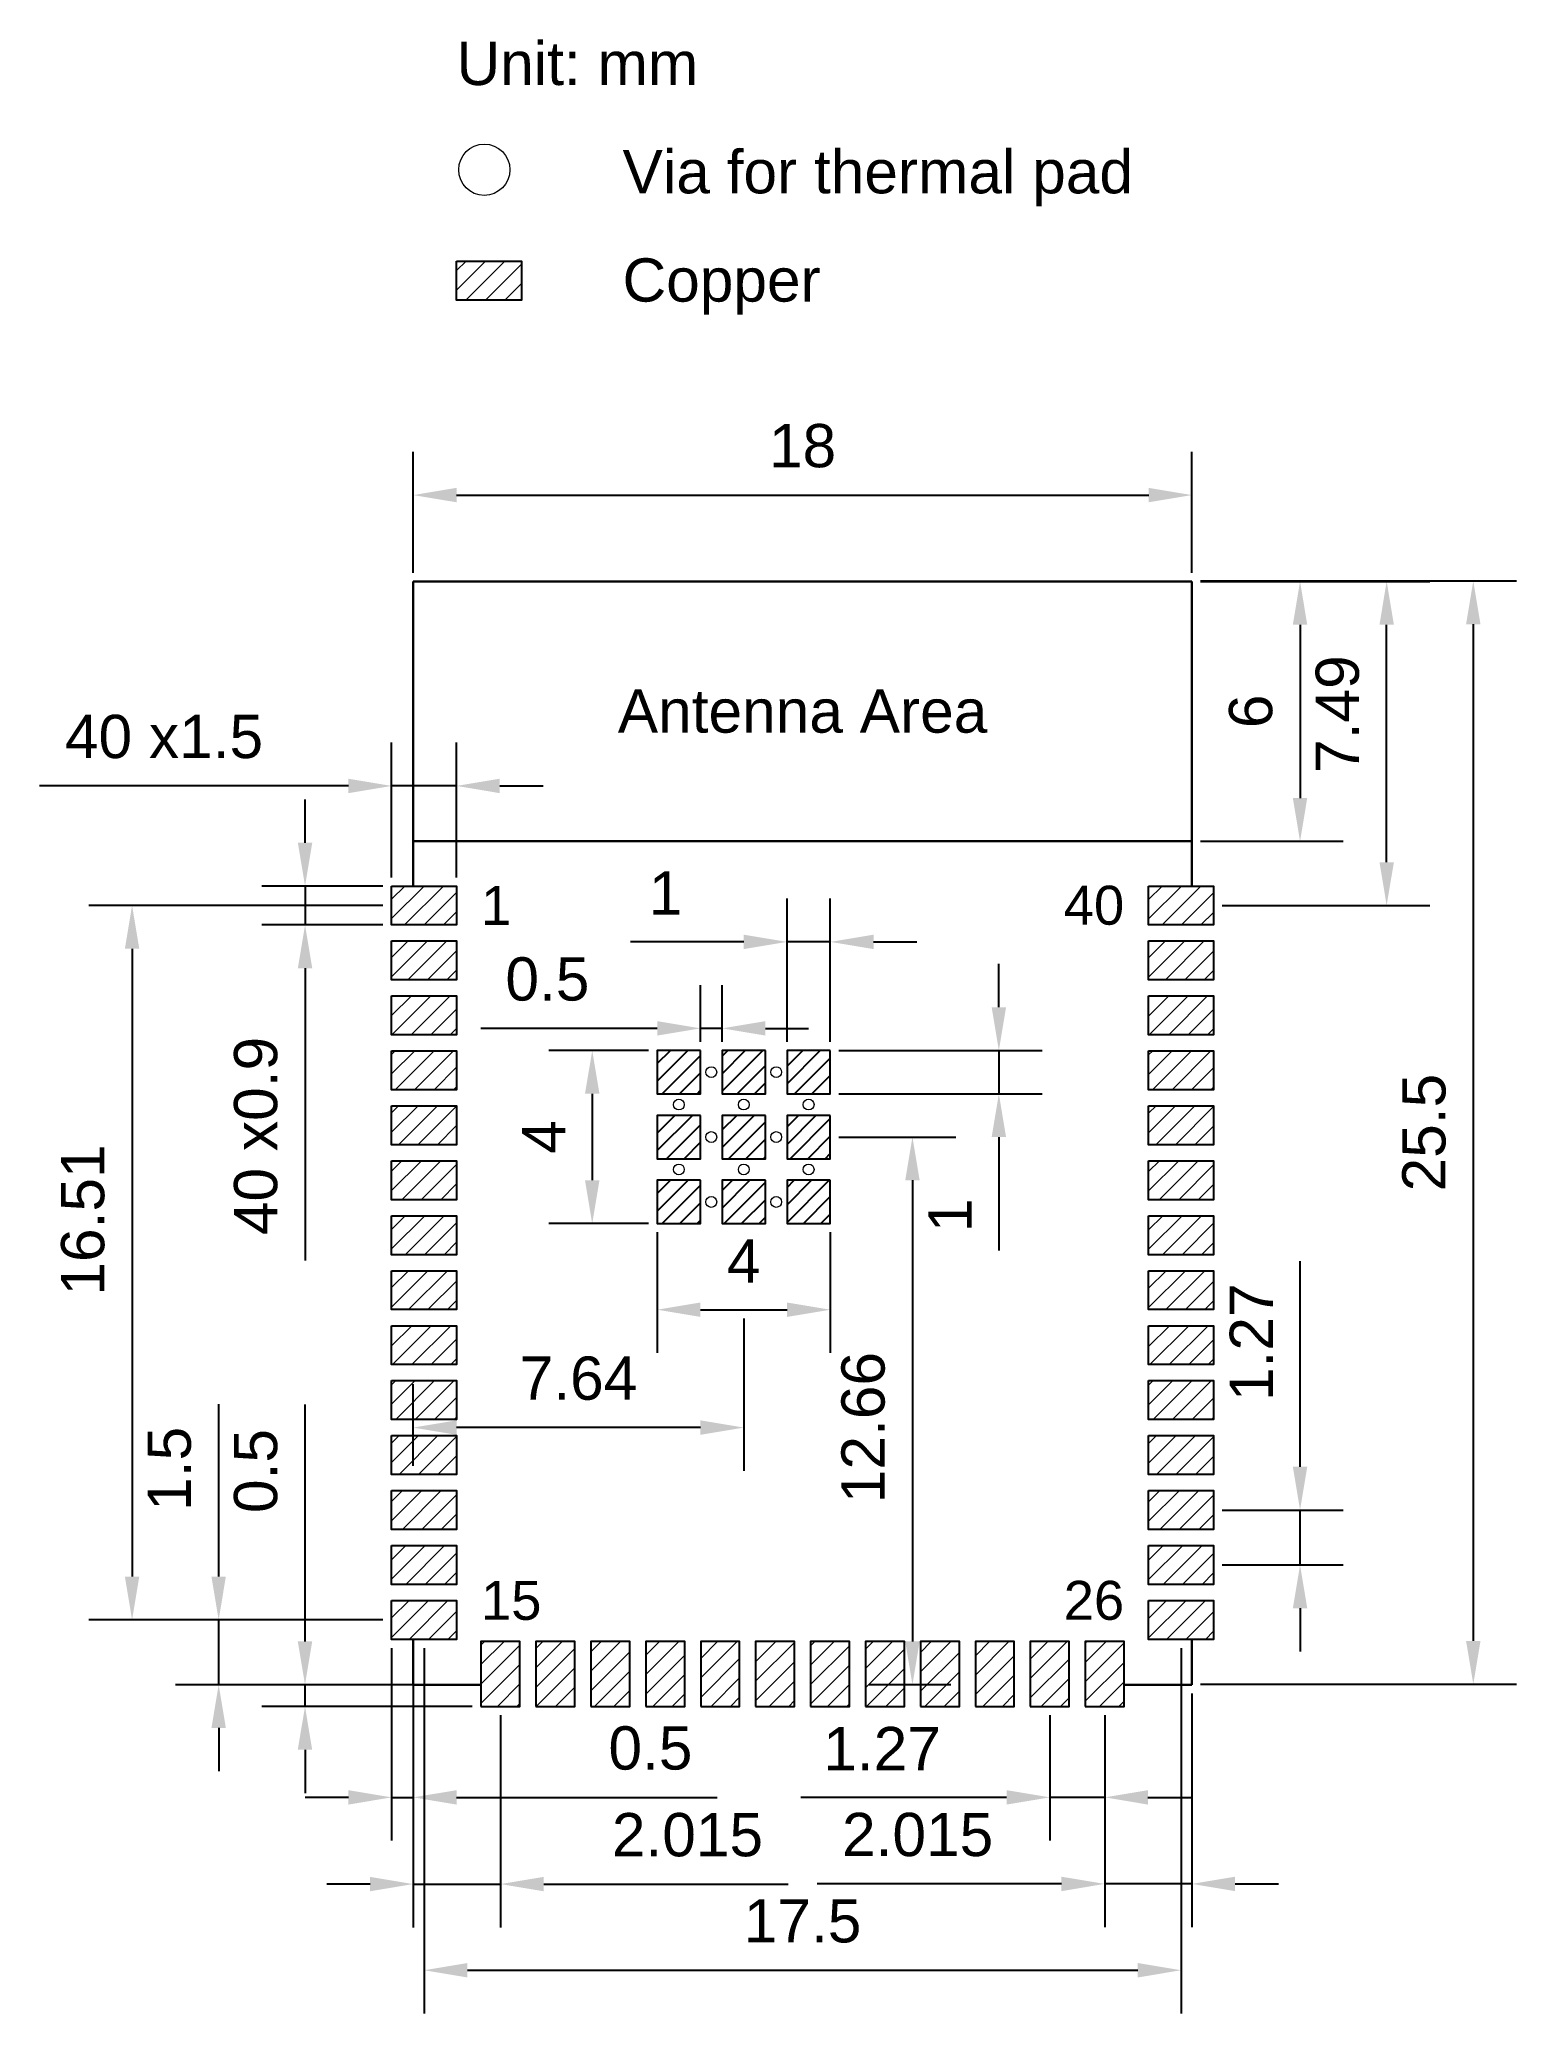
# Model space of a CAD drawing. Header units: millimetres. Extents: x 709 to 743.1, y -203.5 to -157.8.
import ezdxf

# ---------------------------------------------------------------- set-up
doc = ezdxf.new("R2010")
doc.units = ezdxf.units.MM
doc.layers.add('Outline', color=7, linetype='Continuous', lineweight=30)
doc.layers.add('细实线', color=7, linetype='Continuous', lineweight=15)
doc.layers.add('SOLDERMASKTOP_P', color=5, linetype='Continuous')
doc.styles.get("Standard").update_dxf_attribs({"font": 'arial.ttf'})
doc.dimstyles.new('ISO-25', dxfattribs={"dimtxt": 1, "dimasz": 1, "dimexe": 1.25, "dimexo": 0.2, "dimtad": 1, "dimzin": 1, "dimdsep": 46, "dimtxsty": 'Standard', "dimcen": 2.5, "dimadec": 0, "dimazin": 0, "dimtfac": 1, "dimtmove": 0, "dimatfit": 3, "dimfxl": 1, "dimarcsym": 0})
pattern_1 = [(45, (-98.3441, -179.5359), (-0.2245064, 0.2245064), [])]

# ---------------------------------------------------------------- blocks, each defined once
blk = doc.blocks.new('*D1115')
at = {"layer": 'Defpoints', "color": 0, "transparency": 16777216}
for p in [(735.598, -168.371), (717.597, -170.366), (735.598, -170.366)]:
    blk.add_point(p, dxfattribs=at)
at = {"layer": '细实线', "color": 0, "lineweight": -2, "transparency": 16777216}
for p, q in [((717.597, -170.166), (717.597, -167.371)), ((735.598, -170.166), (735.598, -167.371)), ((718.597, -168.371), (734.598, -168.371))]:
    blk.add_line(p, q, dxfattribs=at)
at = {"layer": '细实线', "color": 0, "transparency": 16777216}
for points in [[(718.597, -168.204), (718.597, -168.537), (717.597, -168.371)], [(734.598, -168.204), (734.598, -168.537), (735.598, -168.371)]]:
    blk.add_solid(points, dxfattribs=at)
at = {"layer": '细实线', "color": 0, "transparency": 16777216, "insert": (726.597, -167.235), "char_height": 1, "attachment_point": 5}
blk.add_mtext('18', dxfattribs=at)
blk = doc.blocks.new('*D1104')
at = {"layer": 'Defpoints', "color": 0, "transparency": 16777216}
for p in [(735.598, -170.356), (735.597, -195.851), (742.103, -195.851)]:
    blk.add_point(p, dxfattribs=at)
at = {"layer": '细实线', "color": 0, "lineweight": -2, "transparency": 16777216}
for p, q in [((735.798, -170.356), (743.103, -170.356)), ((742.103, -171.356), (742.103, -194.851)), ((735.797, -195.851), (743.103, -195.851))]:
    blk.add_line(p, q, dxfattribs=at)
at = {"layer": '细实线', "color": 0, "transparency": 16777216}
for points in [[(741.936, -171.356), (742.269, -171.356), (742.103, -170.356)], [(741.936, -194.851), (742.269, -194.851), (742.103, -195.851)]]:
    blk.add_solid(points, dxfattribs=at)
at = {"layer": '细实线', "color": 0, "transparency": 16777216, "insert": (740.967, -183.103), "char_height": 1, "attachment_point": 5, "rotation": 90}
blk.add_mtext('25.5', dxfattribs=at)
blk = doc.blocks.new('*D1105')
at = {"layer": 'Defpoints', "color": 0, "transparency": 16777216}
for p in [(717.097, -194.365), (713.098, -195.861), (717.597, -195.861)]:
    blk.add_point(p, dxfattribs=at)
at = {"layer": '细实线', "color": 0, "lineweight": -2, "transparency": 16777216}
for p, q in [((713.098, -193.365), (713.098, -189.381)), ((716.897, -194.365), (712.098, -194.365)), ((713.098, -195.861), (713.098, -194.365)), ((717.397, -195.861), (712.098, -195.861)), ((713.098, -196.861), (713.098, -197.861))]:
    blk.add_line(p, q, dxfattribs=at)
at = {"layer": '细实线', "color": 0, "transparency": 16777216}
for points in [[(712.931, -193.365), (713.264, -193.365), (713.098, -194.365)], [(712.931, -196.861), (713.264, -196.861), (713.098, -195.861)]]:
    blk.add_solid(points, dxfattribs=at)
at = {"layer": '细实线', "color": 0, "transparency": 16777216, "insert": (711.962, -190.873), "char_height": 1, "attachment_point": 5, "rotation": 90}
blk.add_mtext('1.5', dxfattribs=at)
blk = doc.blocks.new('*D1106')
at = {"layer": 'Defpoints', "color": 0, "transparency": 16777216}
for p in [(723.237, -181.206), (721.734, -185.206), (723.237, -185.206)]:
    blk.add_point(p, dxfattribs=at)
at = {"layer": '细实线', "color": 0, "lineweight": -2, "transparency": 16777216}
for p, q in [((723.037, -181.206), (720.734, -181.206)), ((721.734, -182.206), (721.734, -184.206)), ((723.037, -185.206), (720.734, -185.206))]:
    blk.add_line(p, q, dxfattribs=at)
at = {"layer": '细实线', "color": 0, "transparency": 16777216}
for points in [[(721.567, -182.206), (721.901, -182.206), (721.734, -181.206)], [(721.567, -184.206), (721.901, -184.206), (721.734, -185.206)]]:
    blk.add_solid(points, dxfattribs=at)
at = {"layer": '细实线', "color": 0, "transparency": 16777216, "insert": (720.609, -183.206), "char_height": 1, "attachment_point": 5, "rotation": 90}
blk.add_mtext('4', dxfattribs=at)
blk = doc.blocks.new('*D1107')
at = {"layer": 'Defpoints', "color": 0, "transparency": 16777216}
for p in [(727.237, -181.206), (727.237, -182.206), (731.135, -182.206)]:
    blk.add_point(p, dxfattribs=at)
at = {"layer": '细实线', "color": 0, "lineweight": -2, "transparency": 16777216}
for p, q in [((731.135, -180.206), (731.135, -179.206)), ((727.437, -181.206), (732.135, -181.206)), ((731.135, -181.206), (731.135, -182.206)), ((727.437, -182.206), (732.135, -182.206)), ((731.135, -183.206), (731.135, -185.824))]:
    blk.add_line(p, q, dxfattribs=at)
at = {"layer": '细实线', "color": 0, "transparency": 16777216}
for points in [[(730.968, -180.206), (731.301, -180.206), (731.135, -181.206)], [(730.968, -183.206), (731.301, -183.206), (731.135, -182.206)]]:
    blk.add_solid(points, dxfattribs=at)
at = {"layer": '细实线', "color": 0, "transparency": 16777216, "insert": (730.008, -185.015), "char_height": 1, "attachment_point": 5, "rotation": 90}
blk.add_mtext('1', dxfattribs=at)
blk = doc.blocks.new('*D1116')
at = {"layer": 'Defpoints', "color": 0, "transparency": 16777216}
for p in [(717.097, -177.405), (715.095, -178.305), (717.097, -178.305)]:
    blk.add_point(p, dxfattribs=at)
at = {"layer": '细实线', "color": 0, "lineweight": -2, "transparency": 16777216}
for p, q in [((715.095, -176.405), (715.095, -175.405)), ((716.897, -177.405), (714.095, -177.405)), ((715.095, -177.405), (715.095, -178.305)), ((716.897, -178.305), (714.095, -178.305)), ((715.095, -179.305), (715.095, -186.058))]:
    blk.add_line(p, q, dxfattribs=at)
at = {"layer": '细实线', "color": 0, "transparency": 16777216}
for points in [[(714.928, -176.405), (715.262, -176.405), (715.095, -177.405)], [(714.928, -179.305), (715.262, -179.305), (715.095, -178.305)]]:
    blk.add_solid(points, dxfattribs=at)
at = {"layer": '细实线', "color": 0, "transparency": 16777216, "insert": (713.959, -183.182), "char_height": 1, "attachment_point": 5, "rotation": 90}
blk.add_mtext('40 x0.9', dxfattribs=at)
blk = doc.blocks.new('*D1117')
at = {"layer": 'Defpoints', "color": 0, "transparency": 16777216}
for p in [(717.097, -175.092), (717.097, -177.405), (718.597, -177.405)]:
    blk.add_point(p, dxfattribs=at)
at = {"layer": '细实线', "color": 0, "lineweight": -2, "transparency": 16777216}
for p, q in [((717.097, -177.205), (717.097, -174.092)), ((718.597, -177.205), (718.597, -174.092)), ((716.097, -175.092), (708.955, -175.092)), ((718.597, -175.092), (717.097, -175.092)), ((719.597, -175.092), (720.597, -175.092))]:
    blk.add_line(p, q, dxfattribs=at)
at = {"layer": '细实线', "color": 0, "transparency": 16777216}
for points in [[(716.097, -174.925), (716.097, -175.259), (717.097, -175.092)], [(719.597, -174.925), (719.597, -175.259), (718.597, -175.092)]]:
    blk.add_solid(points, dxfattribs=at)
at = {"layer": '细实线', "color": 0, "transparency": 16777216, "insert": (711.835, -173.956), "char_height": 1, "attachment_point": 5}
blk.add_mtext('40 x1.5', dxfattribs=at)
blk = doc.blocks.new('*D1108')
at = {"layer": 'Defpoints', "color": 0, "transparency": 16777216}
for p in [(723.237, -185.206), (727.237, -185.206), (727.237, -187.196)]:
    blk.add_point(p, dxfattribs=at)
at = {"layer": '细实线', "color": 0, "lineweight": -2, "transparency": 16777216}
for p, q in [((723.237, -185.406), (723.237, -188.196)), ((727.237, -185.406), (727.237, -188.196)), ((724.237, -187.196), (726.237, -187.196))]:
    blk.add_line(p, q, dxfattribs=at)
at = {"layer": '细实线', "color": 0, "transparency": 16777216}
for points in [[(724.237, -187.029), (724.237, -187.363), (723.237, -187.196)], [(726.237, -187.029), (726.237, -187.363), (727.237, -187.196)]]:
    blk.add_solid(points, dxfattribs=at)
at = {"layer": '细实线', "color": 0, "transparency": 16777216, "insert": (725.237, -186.071), "char_height": 1, "attachment_point": 5}
blk.add_mtext('4', dxfattribs=at)
blk = doc.blocks.new('*D1118')
at = {"layer": 'Defpoints', "color": 0, "transparency": 16777216}
for p in [(735.598, -170.366), (735.598, -176.371), (738.098, -176.371)]:
    blk.add_point(p, dxfattribs=at)
at = {"layer": '细实线', "color": 0, "lineweight": -2, "transparency": 16777216}
for p, q in [((735.798, -170.366), (739.098, -170.366)), ((738.098, -171.366), (738.098, -175.371)), ((735.798, -176.371), (739.098, -176.371))]:
    blk.add_line(p, q, dxfattribs=at)
at = {"layer": '细实线', "color": 0, "transparency": 16777216}
for points in [[(737.931, -171.366), (738.264, -171.366), (738.098, -170.366)], [(737.931, -175.371), (738.264, -175.371), (738.098, -176.371)]]:
    blk.add_solid(points, dxfattribs=at)
at = {"layer": '细实线', "color": 0, "transparency": 16777216, "insert": (736.962, -173.368), "char_height": 1, "attachment_point": 5, "rotation": 90}
blk.add_mtext('6', dxfattribs=at)
blk = doc.blocks.new('*D1109')
at = {"layer": 'Defpoints', "color": 0, "transparency": 16777216}
for p in [(725.237, -187.196), (717.597, -189.92), (717.597, -191.005)]:
    blk.add_point(p, dxfattribs=at)
at = {"layer": '细实线', "color": 0, "lineweight": -2, "transparency": 16777216}
for p, q in [((725.237, -187.396), (725.237, -190.92)), ((717.597, -190.805), (717.597, -188.92)), ((724.237, -189.92), (718.597, -189.92))]:
    blk.add_line(p, q, dxfattribs=at)
at = {"layer": '细实线', "color": 0, "transparency": 16777216}
for points in [[(718.597, -189.753), (718.597, -190.087), (717.597, -189.92)], [(724.237, -189.753), (724.237, -190.087), (725.237, -189.92)]]:
    blk.add_solid(points, dxfattribs=at)
at = {"layer": '细实线', "color": 0, "transparency": 16777216, "insert": (721.417, -188.784), "char_height": 1, "attachment_point": 5}
blk.add_mtext('7.64', dxfattribs=at)
blk = doc.blocks.new('*D1110')
at = {"layer": 'Defpoints', "color": 0, "transparency": 16777216}
for p in [(726.237, -178.696), (726.237, -181.206), (727.237, -181.206)]:
    blk.add_point(p, dxfattribs=at)
at = {"layer": '细实线', "color": 0, "lineweight": -2, "transparency": 16777216}
for p, q in [((726.237, -181.006), (726.237, -177.696)), ((727.237, -181.006), (727.237, -177.696)), ((725.237, -178.696), (722.619, -178.696)), ((727.237, -178.696), (726.237, -178.696)), ((728.237, -178.696), (729.237, -178.696))]:
    blk.add_line(p, q, dxfattribs=at)
at = {"layer": '细实线', "color": 0, "transparency": 16777216}
for points in [[(725.237, -178.529), (725.237, -178.862), (726.237, -178.696)], [(728.237, -178.529), (728.237, -178.862), (727.237, -178.696)]]:
    blk.add_solid(points, dxfattribs=at)
at = {"layer": '细实线', "color": 0, "transparency": 16777216, "insert": (723.428, -177.569), "char_height": 1, "attachment_point": 5}
blk.add_mtext('1', dxfattribs=at)
blk = doc.blocks.new('*D1111')
at = {"layer": 'Defpoints', "color": 0, "transparency": 16777216}
for p in [(736.097, -191.825), (738.098, -191.825), (736.097, -193.095)]:
    blk.add_point(p, dxfattribs=at)
at = {"layer": '细实线', "color": 0, "lineweight": -2, "transparency": 16777216}
for p, q in [((738.098, -190.825), (738.098, -186.072)), ((736.297, -191.825), (739.098, -191.825)), ((738.098, -193.095), (738.098, -191.825)), ((736.297, -193.095), (739.098, -193.095)), ((738.098, -194.095), (738.098, -195.095))]:
    blk.add_line(p, q, dxfattribs=at)
at = {"layer": '细实线', "color": 0, "transparency": 16777216}
for points in [[(737.931, -190.825), (738.264, -190.825), (738.098, -191.825)], [(737.931, -194.095), (738.264, -194.095), (738.098, -193.095)]]:
    blk.add_solid(points, dxfattribs=at)
at = {"layer": '细实线', "color": 0, "transparency": 16777216, "insert": (736.971, -187.948), "char_height": 1, "attachment_point": 5, "rotation": 90}
blk.add_mtext('1.27', dxfattribs=at)
blk = doc.blocks.new('*D1112')
at = {"layer": 'Defpoints', "color": 0, "transparency": 16777216}
for p in [(724.237, -180.694), (724.237, -181.206), (724.737, -181.206)]:
    blk.add_point(p, dxfattribs=at)
at = {"layer": '细实线', "color": 0, "lineweight": -2, "transparency": 16777216}
for p, q in [((724.237, -181.006), (724.237, -179.694)), ((724.737, -181.006), (724.737, -179.694)), ((723.237, -180.694), (719.159, -180.694)), ((724.737, -180.694), (724.237, -180.694)), ((725.737, -180.694), (726.737, -180.694))]:
    blk.add_line(p, q, dxfattribs=at)
at = {"layer": '细实线', "color": 0, "transparency": 16777216}
for points in [[(723.237, -180.528), (723.237, -180.861), (724.237, -180.694)], [(725.737, -180.528), (725.737, -180.861), (724.737, -180.694)]]:
    blk.add_solid(points, dxfattribs=at)
at = {"layer": '细实线', "color": 0, "transparency": 16777216, "insert": (720.698, -179.559), "char_height": 1, "attachment_point": 5}
blk.add_mtext('0.5', dxfattribs=at)
blk = doc.blocks.new('*D1119')
at = {"layer": 'Defpoints', "color": 0, "transparency": 16777216}
for p in [(735.598, -170.366), (740.1, -170.366), (736.097, -177.855)]:
    blk.add_point(p, dxfattribs=at)
at = {"layer": '细实线', "color": 0, "lineweight": -2, "transparency": 16777216}
for p, q in [((735.798, -170.366), (741.1, -170.366)), ((740.1, -176.855), (740.1, -171.366)), ((736.297, -177.855), (741.1, -177.855))]:
    blk.add_line(p, q, dxfattribs=at)
at = {"layer": '细实线', "color": 0, "transparency": 16777216}
for points in [[(739.934, -171.366), (740.267, -171.366), (740.1, -170.366)], [(739.934, -176.855), (740.267, -176.855), (740.1, -177.855)]]:
    blk.add_solid(points, dxfattribs=at)
at = {"layer": '细实线', "color": 0, "transparency": 16777216, "insert": (738.965, -173.433), "char_height": 1, "attachment_point": 5, "rotation": 90}
blk.add_mtext('7.49', dxfattribs=at)
blk = doc.blocks.new('*D1120')
at = {"layer": 'Defpoints', "color": 0, "transparency": 16777216}
for p in [(717.097, -194.815), (717.597, -194.815), (717.597, -198.465)]:
    blk.add_point(p, dxfattribs=at)
at = {"layer": '细实线', "color": 0, "lineweight": -2, "transparency": 16777216}
for p, q in [((717.097, -195.015), (717.097, -199.465)), ((717.597, -195.015), (717.597, -199.465)), ((716.097, -198.465), (715.097, -198.465)), ((717.097, -198.465), (717.597, -198.465)), ((718.597, -198.465), (724.619, -198.465))]:
    blk.add_line(p, q, dxfattribs=at)
at = {"layer": '细实线', "color": 0, "transparency": 16777216}
for points in [[(716.097, -198.299), (716.097, -198.632), (717.097, -198.465)], [(718.597, -198.299), (718.597, -198.632), (717.597, -198.465)]]:
    blk.add_solid(points, dxfattribs=at)
at = {"layer": '细实线', "color": 0, "transparency": 16777216, "insert": (723.08, -197.33), "char_height": 1, "attachment_point": 5}
blk.add_mtext('0.5', dxfattribs=at)
blk = doc.blocks.new('*D1121')
at = {"layer": 'Defpoints', "color": 0, "transparency": 16777216}
for p in [(715.094, -195.861), (719.162, -195.861), (719.162, -196.365)]:
    blk.add_point(p, dxfattribs=at)
at = {"layer": '细实线', "color": 0, "lineweight": -2, "transparency": 16777216}
for p, q in [((715.094, -194.861), (715.094, -189.385)), ((718.962, -195.861), (714.094, -195.861)), ((715.094, -196.365), (715.094, -195.861)), ((718.962, -196.365), (714.094, -196.365)), ((715.094, -197.365), (715.094, -198.365))]:
    blk.add_line(p, q, dxfattribs=at)
at = {"layer": '细实线', "color": 0, "transparency": 16777216}
for points in [[(714.927, -194.861), (715.26, -194.861), (715.094, -195.861)], [(714.927, -197.365), (715.26, -197.365), (715.094, -196.365)]]:
    blk.add_solid(points, dxfattribs=at)
at = {"layer": '细实线', "color": 0, "transparency": 16777216, "insert": (713.958, -190.924), "char_height": 1, "attachment_point": 5, "rotation": 90}
blk.add_mtext('0.5', dxfattribs=at)
blk = doc.blocks.new('*D1122')
at = {"layer": 'Defpoints', "color": 0, "transparency": 16777216}
for p in [(717.597, -195.861), (719.612, -196.365), (719.612, -200.469)]:
    blk.add_point(p, dxfattribs=at)
at = {"layer": '细实线', "color": 0, "lineweight": -2, "transparency": 16777216}
for p, q in [((717.597, -196.061), (717.597, -201.469)), ((719.612, -196.565), (719.612, -201.469)), ((716.597, -200.469), (715.597, -200.469)), ((717.597, -200.469), (719.612, -200.469)), ((720.612, -200.469), (726.261, -200.469))]:
    blk.add_line(p, q, dxfattribs=at)
at = {"layer": '细实线', "color": 0, "transparency": 16777216}
for points in [[(716.597, -200.303), (716.597, -200.636), (717.597, -200.469)], [(720.612, -200.303), (720.612, -200.636), (719.612, -200.469)]]:
    blk.add_solid(points, dxfattribs=at)
at = {"layer": '细实线', "color": 0, "transparency": 16777216, "insert": (723.936, -199.334), "char_height": 1, "attachment_point": 5}
blk.add_mtext('2.015', dxfattribs=at)
blk = doc.blocks.new('*D1123')
at = {"layer": 'Defpoints', "color": 0, "transparency": 16777216}
for p in [(735.597, -195.862), (733.582, -196.365), (733.582, -200.465)]:
    blk.add_point(p, dxfattribs=at)
at = {"layer": '细实线', "color": 0, "lineweight": -2, "transparency": 16777216}
for p, q in [((735.597, -196.062), (735.597, -201.465)), ((733.582, -196.565), (733.582, -201.465)), ((732.582, -200.465), (726.933, -200.465)), ((735.597, -200.465), (733.582, -200.465)), ((736.597, -200.465), (737.597, -200.465))]:
    blk.add_line(p, q, dxfattribs=at)
at = {"layer": '细实线', "color": 0, "transparency": 16777216}
for points in [[(732.582, -200.299), (732.582, -200.632), (733.582, -200.465)], [(736.597, -200.299), (736.597, -200.632), (735.597, -200.465)]]:
    blk.add_solid(points, dxfattribs=at)
at = {"layer": '细实线', "color": 0, "transparency": 16777216, "insert": (729.257, -199.33), "char_height": 1, "attachment_point": 5}
blk.add_mtext('2.015', dxfattribs=at)
blk = doc.blocks.new('*D1124')
at = {"layer": 'Defpoints', "color": 0, "transparency": 16777216}
for p in [(732.312, -196.365), (733.582, -196.365), (732.312, -198.465)]:
    blk.add_point(p, dxfattribs=at)
at = {"layer": '细实线', "color": 0, "lineweight": -2, "transparency": 16777216}
for p, q in [((732.312, -196.565), (732.312, -199.465)), ((733.582, -196.565), (733.582, -199.465)), ((731.312, -198.465), (726.559, -198.465)), ((733.582, -198.465), (732.312, -198.465)), ((734.582, -198.465), (735.582, -198.465))]:
    blk.add_line(p, q, dxfattribs=at)
at = {"layer": '细实线', "color": 0, "transparency": 16777216}
for points in [[(731.312, -198.299), (731.312, -198.632), (732.312, -198.465)], [(734.582, -198.299), (734.582, -198.632), (733.582, -198.465)]]:
    blk.add_solid(points, dxfattribs=at)
at = {"layer": '细实线', "color": 0, "transparency": 16777216, "insert": (728.435, -197.338), "char_height": 1, "attachment_point": 5}
blk.add_mtext('1.27', dxfattribs=at)
blk = doc.blocks.new('*D1113')
at = {"layer": 'Defpoints', "color": 0, "transparency": 16777216}
for p in [(717.847, -194.815), (735.347, -194.815), (735.347, -202.46)]:
    blk.add_point(p, dxfattribs=at)
at = {"layer": '细实线', "color": 0, "lineweight": -2, "transparency": 16777216}
for p, q in [((717.847, -195.015), (717.847, -203.46)), ((735.347, -195.015), (735.347, -203.46)), ((718.847, -202.46), (734.347, -202.46))]:
    blk.add_line(p, q, dxfattribs=at)
at = {"layer": '细实线', "color": 0, "transparency": 16777216}
for points in [[(718.847, -202.294), (718.847, -202.627), (717.847, -202.46)], [(734.347, -202.294), (734.347, -202.627), (735.347, -202.46)]]:
    blk.add_solid(points, dxfattribs=at)
at = {"layer": '细实线', "color": 0, "transparency": 16777216, "insert": (726.597, -201.325), "char_height": 1, "attachment_point": 5}
blk.add_mtext('17.5', dxfattribs=at)
blk = doc.blocks.new('*D1114')
at = {"layer": 'Defpoints', "color": 0, "transparency": 16777216}
for p in [(727.237, -183.206), (729.137, -195.862), (730.222, -195.862)]:
    blk.add_point(p, dxfattribs=at)
at = {"layer": '细实线', "color": 0, "lineweight": -2, "transparency": 16777216}
for p, q in [((727.437, -183.206), (730.137, -183.206)), ((729.137, -184.206), (729.137, -194.862)), ((730.022, -195.862), (728.137, -195.862))]:
    blk.add_line(p, q, dxfattribs=at)
at = {"layer": '细实线', "color": 0, "transparency": 16777216}
for points in [[(728.97, -184.206), (729.304, -184.206), (729.137, -183.206)], [(728.97, -194.862), (729.304, -194.862), (729.137, -195.862)]]:
    blk.add_solid(points, dxfattribs=at)
at = {"layer": '细实线', "color": 0, "transparency": 16777216, "insert": (728.001, -189.92), "char_height": 1, "attachment_point": 5, "rotation": 90}
blk.add_mtext('12.66', dxfattribs=at)
blk = doc.blocks.new('*D1125')
at = {"layer": 'Defpoints', "color": 0, "transparency": 16777216}
for p in [(717.097, -177.855), (711.096, -194.365), (717.097, -194.365)]:
    blk.add_point(p, dxfattribs=at)
at = {"layer": '细实线', "color": 0, "lineweight": -2, "transparency": 16777216}
for p, q in [((716.897, -177.855), (710.096, -177.855)), ((711.096, -178.855), (711.096, -193.365)), ((716.897, -194.365), (710.096, -194.365))]:
    blk.add_line(p, q, dxfattribs=at)
at = {"layer": '细实线', "color": 0, "transparency": 16777216}
for points in [[(710.93, -178.855), (711.263, -178.855), (711.096, -177.855)], [(710.93, -193.365), (711.263, -193.365), (711.096, -194.365)]]:
    blk.add_solid(points, dxfattribs=at)
at = {"layer": '细实线', "color": 0, "transparency": 16777216, "insert": (709.961, -185.123), "char_height": 1, "attachment_point": 5, "rotation": 90}
blk.add_mtext('16.51', dxfattribs=at)

msp = doc.modelspace()

# ---------------------------------------------------------------- hatches: boundary and pattern name
at = {"layer": '细实线'}
h = msp.add_hatch(dxfattribs=at)
h.set_pattern_fill('ANSI31', color=5, scale=0.1)
h.set_pattern_definition(pattern_1)
h.paths.add_polyline_path([(720.097, -162.9638), (718.597, -162.9638), (718.597, -163.8638), (720.097, -163.8638)])
h = msp.add_hatch(dxfattribs=at)
h.set_pattern_fill('ANSI31', color=5, scale=0.1)
h.set_pattern_definition(pattern_1)
h.paths.add_polyline_path([(718.597, -177.4049), (717.097, -177.4049), (717.097, -178.3049), (718.597, -178.3049)])
h.paths.add_polyline_path([(718.597, -178.6749), (717.097, -178.6749), (717.097, -179.5749), (718.597, -179.5749)])
h.paths.add_polyline_path([(718.597, -179.9449), (717.097, -179.9449), (717.097, -180.8449), (718.597, -180.8449)])
h.paths.add_polyline_path([(718.597, -181.2149), (717.097, -181.2149), (717.097, -182.1149), (718.597, -182.1149)])
h.paths.add_polyline_path([(718.597, -182.4849), (717.097, -182.4849), (717.097, -183.3849), (718.597, -183.3849)])
h.paths.add_polyline_path([(718.597, -183.7549), (717.097, -183.7549), (717.097, -184.6549), (718.597, -184.6549)])
h.paths.add_polyline_path([(718.597, -185.0249), (717.097, -185.0249), (717.097, -185.9249), (718.597, -185.9249)])
h.paths.add_polyline_path([(718.597, -186.2949), (717.097, -186.2949), (717.097, -187.1949), (718.597, -187.1949)])
h.paths.add_polyline_path([(718.597, -187.5649), (717.097, -187.5649), (717.097, -188.4649), (718.597, -188.4649)])
h.paths.add_polyline_path([(718.597, -188.8349), (717.097, -188.8349), (717.097, -189.7349), (718.597, -189.7349)])
h.paths.add_polyline_path([(718.597, -190.1049), (717.097, -190.1049), (717.097, -191.0049), (718.597, -191.0049)])
h.paths.add_polyline_path([(718.597, -191.3749), (717.097, -191.3749), (717.097, -192.2749), (718.597, -192.2749)])
h.paths.add_polyline_path([(718.597, -192.6449), (717.097, -192.6449), (717.097, -193.5449), (718.597, -193.5449)])
h.paths.add_polyline_path([(718.597, -193.9149), (717.097, -193.9149), (717.097, -194.8149), (718.597, -194.8149)])
h.paths.add_polyline_path([(720.062, -194.8649), (719.162, -194.8649), (719.162, -196.3649), (720.062, -196.3649)])
h.paths.add_polyline_path([(721.332, -194.8649), (720.432, -194.8649), (720.432, -196.3649), (721.332, -196.3649)])
h.paths.add_polyline_path([(722.602, -194.8649), (721.702, -194.8649), (721.702, -196.3649), (722.602, -196.3649)])
h.paths.add_polyline_path([(723.872, -194.8649), (722.972, -194.8649), (722.972, -196.3649), (723.872, -196.3649)])
h.paths.add_polyline_path([(725.142, -194.8649), (724.242, -194.8649), (724.242, -196.3649), (725.142, -196.3649)])
h.paths.add_polyline_path([(726.412, -194.8649), (725.512, -194.8649), (725.512, -196.3649), (726.412, -196.3649)])
h.paths.add_polyline_path([(727.682, -194.8649), (726.782, -194.8649), (726.782, -196.3649), (727.682, -196.3649)])
h.paths.add_polyline_path([(728.952, -194.8649), (728.052, -194.8649), (728.052, -196.3649), (728.952, -196.3649)])
h.paths.add_polyline_path([(730.222, -194.8649), (729.322, -194.8649), (729.322, -196.3649), (730.222, -196.3649)])
h.paths.add_polyline_path([(731.492, -194.8649), (730.592, -194.8649), (730.592, -196.3649), (731.492, -196.3649)])
h.paths.add_polyline_path([(732.762, -194.8649), (731.862, -194.8649), (731.862, -196.3649), (732.762, -196.3649)])
h.paths.add_polyline_path([(734.032, -194.8649), (733.132, -194.8649), (733.132, -196.3649), (734.032, -196.3649)])
h.paths.add_polyline_path([(736.097, -193.9149), (734.597, -193.9149), (734.597, -194.8149), (736.097, -194.8149)])
h.paths.add_polyline_path([(736.097, -192.6449), (734.597, -192.6449), (734.597, -193.5449), (736.097, -193.5449)])
h.paths.add_polyline_path([(736.097, -191.3749), (734.597, -191.3749), (734.597, -192.2749), (736.097, -192.2749)])
h.paths.add_polyline_path([(736.097, -190.1049), (734.597, -190.1049), (734.597, -191.0049), (736.097, -191.0049)])
h.paths.add_polyline_path([(736.097, -188.8349), (734.597, -188.8349), (734.597, -189.7349), (736.097, -189.7349)])
h.paths.add_polyline_path([(736.097, -187.5649), (734.597, -187.5649), (734.597, -188.4649), (736.097, -188.4649)])
h.paths.add_polyline_path([(736.097, -186.2949), (734.597, -186.2949), (734.597, -187.1949), (736.097, -187.1949)])
h.paths.add_polyline_path([(736.097, -185.0249), (734.597, -185.0249), (734.597, -185.9249), (736.097, -185.9249)])
h.paths.add_polyline_path([(736.097, -183.7549), (734.597, -183.7549), (734.597, -184.6549), (736.097, -184.6549)])
h.paths.add_polyline_path([(736.097, -182.4849), (734.597, -182.4849), (734.597, -183.3849), (736.097, -183.3849)])
h.paths.add_polyline_path([(736.097, -181.2149), (734.597, -181.2149), (734.597, -182.1149), (736.097, -182.1149)])
h.paths.add_polyline_path([(736.097, -179.9449), (734.597, -179.9449), (734.597, -180.8449), (736.097, -180.8449)])
h.paths.add_polyline_path([(736.097, -178.6749), (734.597, -178.6749), (734.597, -179.5749), (736.097, -179.5749)])
h.paths.add_polyline_path([(736.097, -177.4049), (734.597, -177.4049), (734.597, -178.3049), (736.097, -178.3049)])
at = {"layer": '细实线', "lineweight": -3}
h = msp.add_hatch(dxfattribs=at)
h.set_pattern_fill('ANSI31', color=5, scale=0.09)
h.set_pattern_definition([(45, (540.42823, -282.6875), (-0.20205576, 0.20205576), [])])
h.paths.add_polyline_path([(723.2369, -181.2056), (723.2369, -182.2056), (724.2369, -182.2056), (724.2369, -181.2056)])
h = msp.add_hatch(dxfattribs=at)
h.set_pattern_fill('ANSI31', color=5, scale=0.09)
h.set_pattern_definition([(45, (538.92823, -282.6875), (-0.20205576, 0.20205576), [])])
h.paths.add_polyline_path([(724.7369, -181.2056), (724.7369, -182.2056), (725.7369, -182.2056), (725.7369, -181.2056)])
h = msp.add_hatch(dxfattribs=at)
h.set_pattern_fill('ANSI31', color=5, scale=0.09)
h.set_pattern_definition([(45, (537.42823, -282.6875), (-0.20205576, 0.20205576), [])])
h.paths.add_polyline_path([(726.2369, -181.2056), (726.2369, -182.2056), (727.2369, -182.2056), (727.2369, -181.2056)])
h = msp.add_hatch(dxfattribs=at)
h.set_pattern_fill('ANSI31', color=5, scale=0.09)
h.set_pattern_definition([(45, (540.22823, -284.0875), (-0.20205576, 0.20205576), [])])
h.paths.add_polyline_path([(723.2369, -182.7056), (723.2369, -183.7056), (724.2369, -183.7056), (724.2369, -182.7056)])
h = msp.add_hatch(dxfattribs=at)
h.set_pattern_fill('ANSI31', color=5, scale=0.09)
h.set_pattern_definition([(45, (538.82823, -284.0875), (-0.20205576, 0.20205576), [])])
h.paths.add_polyline_path([(724.7369, -182.7056), (724.7369, -183.7056), (725.7369, -183.7056), (725.7369, -182.7056)])
h = msp.add_hatch(dxfattribs=at)
h.set_pattern_fill('ANSI31', color=5, scale=0.09)
h.set_pattern_definition([(45, (537.42823, -284.0875), (-0.20205576, 0.20205576), [])])
h.paths.add_polyline_path([(726.2369, -182.7056), (726.2369, -183.7056), (727.2369, -183.7056), (727.2369, -182.7056)])
h = msp.add_hatch(dxfattribs=at)
h.set_pattern_fill('ANSI31', color=5, scale=0.09)
h.set_pattern_definition([(45, (540.22823, -285.4875), (-0.20205576, 0.20205576), [])])
h.paths.add_polyline_path([(723.2369, -184.2056), (723.2369, -185.2056), (724.2369, -185.2056), (724.2369, -184.2056)])
h = msp.add_hatch(dxfattribs=at)
h.set_pattern_fill('ANSI31', color=5, scale=0.09)
h.set_pattern_definition([(45, (538.82823, -285.4875), (-0.20205576, 0.20205576), [])])
h.paths.add_polyline_path([(724.7369, -184.2056), (724.7369, -185.2056), (725.7369, -185.2056), (725.7369, -184.2056)])
h = msp.add_hatch(dxfattribs=at)
h.set_pattern_fill('ANSI31', color=5, scale=0.09)
h.set_pattern_definition([(45, (537.42823, -285.4875), (-0.20205576, 0.20205576), [])])
h.paths.add_polyline_path([(726.2369, -184.2056), (726.2369, -185.2056), (727.2369, -185.2056), (727.2369, -184.2056)])

# ---------------------------------------------------------------- linework, layer by layer
at = {"layer": 'Outline'}
for p, q in [((717.597, -177.4049), (717.597, -170.3657)), ((717.597, -170.3657), (735.5976, -170.3657)), ((735.5976, -170.3657), (735.5976, -177.4049)), ((717.597, -176.3706), (735.5976, -176.3706)), ((717.597, -194.8149), (717.597, -195.8609)), ((735.597, -194.8149), (735.597, -195.8621)), ((717.597, -195.8609), (719.162, -195.8609)), ((735.597, -195.8621), (734.032, -195.8621))]:
    msp.add_line(p, q, dxfattribs=at)
at = {"layer": 'SOLDERMASKTOP_P'}
for points in [[(718.597, -162.9638), (720.097, -162.9638), (720.097, -163.8638), (718.597, -163.8638)], [(717.097, -177.4049), (718.597, -177.4049), (718.597, -178.3049), (717.097, -178.3049)], [(734.597, -177.4049), (736.097, -177.4049), (736.097, -178.3049), (734.597, -178.3049)], [(717.097, -178.6749), (718.597, -178.6749), (718.597, -179.5749), (717.097, -179.5749)], [(734.597, -178.6749), (736.097, -178.6749), (736.097, -179.5749), (734.597, -179.5749)], [(717.097, -179.9449), (718.597, -179.9449), (718.597, -180.8449), (717.097, -180.8449)], [(734.597, -179.9449), (736.097, -179.9449), (736.097, -180.8449), (734.597, -180.8449)], [(717.097, -181.2149), (718.597, -181.2149), (718.597, -182.1149), (717.097, -182.1149)], [(734.597, -181.2149), (736.097, -181.2149), (736.097, -182.1149), (734.597, -182.1149)], [(717.097, -182.4849), (718.597, -182.4849), (718.597, -183.3849), (717.097, -183.3849)], [(734.597, -182.4849), (736.097, -182.4849), (736.097, -183.3849), (734.597, -183.3849)], [(717.097, -183.7549), (718.597, -183.7549), (718.597, -184.6549), (717.097, -184.6549)], [(734.597, -183.7549), (736.097, -183.7549), (736.097, -184.6549), (734.597, -184.6549)], [(717.097, -185.0249), (718.597, -185.0249), (718.597, -185.9249), (717.097, -185.9249)], [(734.597, -185.0249), (736.097, -185.0249), (736.097, -185.9249), (734.597, -185.9249)], [(717.097, -186.2949), (718.597, -186.2949), (718.597, -187.1949), (717.097, -187.1949)], [(734.597, -186.2949), (736.097, -186.2949), (736.097, -187.1949), (734.597, -187.1949)], [(717.097, -187.5649), (718.597, -187.5649), (718.597, -188.4649), (717.097, -188.4649)], [(734.597, -187.5649), (736.097, -187.5649), (736.097, -188.4649), (734.597, -188.4649)], [(717.097, -188.8349), (718.597, -188.8349), (718.597, -189.7349), (717.097, -189.7349)], [(734.597, -188.8349), (736.097, -188.8349), (736.097, -189.7349), (734.597, -189.7349)], [(717.097, -190.1049), (718.597, -190.1049), (718.597, -191.0049), (717.097, -191.0049)], [(734.597, -190.1049), (736.097, -190.1049), (736.097, -191.0049), (734.597, -191.0049)], [(717.097, -191.3749), (718.597, -191.3749), (718.597, -192.2749), (717.097, -192.2749)], [(734.597, -191.3749), (736.097, -191.3749), (736.097, -192.2749), (734.597, -192.2749)], [(717.097, -192.6449), (718.597, -192.6449), (718.597, -193.5449), (717.097, -193.5449)], [(734.597, -192.6449), (736.097, -192.6449), (736.097, -193.5449), (734.597, -193.5449)], [(717.097, -193.9149), (718.597, -193.9149), (718.597, -194.8149), (717.097, -194.8149)], [(734.597, -193.9149), (736.097, -193.9149), (736.097, -194.8149), (734.597, -194.8149)], [(719.162, -196.3649), (720.062, -196.3649), (720.062, -194.8649), (719.162, -194.8649)], [(720.432, -196.3649), (721.332, -196.3649), (721.332, -194.8649), (720.432, -194.8649)], [(721.702, -196.3649), (722.602, -196.3649), (722.602, -194.8649), (721.702, -194.8649)], [(722.972, -196.3649), (723.872, -196.3649), (723.872, -194.8649), (722.972, -194.8649)], [(724.242, -196.3649), (725.142, -196.3649), (725.142, -194.8649), (724.242, -194.8649)], [(725.512, -196.3649), (726.412, -196.3649), (726.412, -194.8649), (725.512, -194.8649)], [(726.782, -196.3649), (727.682, -196.3649), (727.682, -194.8649), (726.782, -194.8649)], [(728.052, -196.3649), (728.952, -196.3649), (728.952, -194.8649), (728.052, -194.8649)], [(729.322, -196.3649), (730.222, -196.3649), (730.222, -194.8649), (729.322, -194.8649)], [(730.592, -196.3649), (731.492, -196.3649), (731.492, -194.8649), (730.592, -194.8649)], [(731.862, -196.3649), (732.762, -196.3649), (732.762, -194.8649), (731.862, -194.8649)], [(733.132, -196.3649), (734.032, -196.3649), (734.032, -194.8649), (733.132, -194.8649)]]:
    msp.add_lwpolyline(points, close=True, dxfattribs=at)
at = {"layer": 'SOLDERMASKTOP_P', "ltscale": 0.05}
for points in [[(724.2369, -181.2056), (723.2369, -181.2056), (723.2369, -182.2056), (724.2369, -182.2056)], [(725.7369, -181.2056), (724.7369, -181.2056), (724.7369, -182.2056), (725.7369, -182.2056)], [(727.2369, -181.2056), (726.2369, -181.2056), (726.2369, -182.2056), (727.2369, -182.2056)], [(724.2369, -182.7056), (723.2369, -182.7056), (723.2369, -183.7056), (724.2369, -183.7056)], [(725.7369, -182.7056), (724.7369, -182.7056), (724.7369, -183.7056), (725.7369, -183.7056)], [(727.2369, -182.7056), (726.2369, -182.7056), (726.2369, -183.7056), (727.2369, -183.7056)], [(724.2369, -184.2056), (723.2369, -184.2056), (723.2369, -185.2056), (724.2369, -185.2056)], [(725.7369, -184.2056), (724.7369, -184.2056), (724.7369, -185.2056), (725.7369, -185.2056)], [(727.2369, -184.2056), (726.2369, -184.2056), (726.2369, -185.2056), (727.2369, -185.2056)]]:
    msp.add_lwpolyline(points, close=True, dxfattribs=at)
at = {"layer": '细实线', "color": 1}
for centre, radius in [((719.2389, -160.8519), 0.5925), ((724.4869, -181.7056), 0.125), ((725.9869, -181.7056), 0.125), ((723.7369, -182.4556), 0.125), ((725.2369, -182.4556), 0.125), ((726.7369, -182.4556), 0.125), ((724.4869, -183.2056), 0.125), ((725.9869, -183.2056), 0.125), ((723.7369, -183.9556), 0.125), ((725.2369, -183.9556), 0.125), ((726.7369, -183.9556), 0.125), ((724.4869, -184.7056), 0.125), ((725.9869, -184.7056), 0.125)]:
    msp.add_circle(centre, radius, dxfattribs=at)

# ---------------------------------------------------------------- texts
at = {"layer": '细实线'}
for s, width, insert, char_height, attachment_point in [('Unit: mm', 17.860943, (718.597, -157.8954), 1, 1), ('Via for thermal pad', 22.610628, (722.4349, -160.3978), 1, 1), ('Copper', 17.860943, (722.4349, -162.8998), 1, 1), ('Antenna Area', 17.860943, (726.597, -173.3681), 1, 5), ('{\\C6;1}', 2.733373, (719.162, -177.8549), 0.9, 4), ('{\\C6;40}', 2.733373, (734.032, -177.8549), 0.9, 6), ('{\\C6;15}', 2.733373, (719.162, -194.3749), 0.9, 7), ('{\\C6;26}', 2.733373, (734.032, -194.3749), 0.9, 9)]:
    msp.add_mtext_dynamic_manual_height_columns(s, width=width, gutter_width=12.5, heights=[0], dxfattribs=dict(at, insert=insert, char_height=char_height, attachment_point=attachment_point))

# ---------------------------------------------------------------- dimensions: what is measured, and where the dimension line sits
for base, p1, p2, override, picture, middle in [((735.5976, -168.3706), (717.597, -170.3657), (735.5976, -170.3657), {"dimexe": 1, "dimzin": 9}, '*D1115', (726.5973, -167.235)), ((727.2369, -187.1961), (723.2369, -185.2056), (727.2369, -185.2056), {"dimexe": 1, "dimzin": 9}, '*D1108', (725.2369, -186.0711)), ((717.597, -189.9199), (725.2369, -187.1961), (717.597, -191.0049), {"dimexe": 1}, '*D1109', (721.4169, -188.7844)), ((735.347, -202.4603), (717.847, -194.8149), (735.347, -194.8149), {"dimexe": 1, "dimzin": 9}, '*D1113', (726.597, -201.3248)), ((719.612, -200.4695), (717.597, -195.8609), (719.612, -196.3649), {"dimexe": 1, "dimdec": 3}, '*D1122', (723.9365, -199.3339)), ((733.582, -200.4653), (735.597, -195.8621), (733.582, -196.3649), {"dimexe": 1, "dimdec": 3}, '*D1123', (729.2574, -199.3297))]:
    dim = msp.add_linear_dim(base=base, p1=p1, p2=p2, dimstyle='ISO-25', override=override, dxfattribs=at)
    dim.commit()
    dim.dimension.update_dxf_attribs({"geometry": picture, "text_midpoint": middle})
for base, p1, p2, override, picture, middle in [((742.1025, -195.8509), (735.5976, -170.3557), (735.597, -195.8509), {"dimexe": 1, "dimzin": 9}, '*D1104', (742.1025, -183.1033)), ((740.1004, -170.3657), (736.097, -177.8549), (735.5976, -170.3657), {"dimexe": 1}, '*D1119', (740.1004, -173.4326)), ((711.0964, -194.3649), (717.097, -177.8549), (717.097, -194.3649), {"dimexe": 1}, '*D1125', (711.0964, -185.1229)), ((731.1347, -182.2056), (727.2369, -181.2056), (727.2369, -182.2056), {"dimexe": 1, "dimzin": 9}, '*D1107', (731.1347, -185.0147)), ((729.137, -195.8621), (727.2369, -183.2056), (730.222, -195.8621), {"dimexe": 1}, '*D1114', (729.137, -189.9198)), ((713.0977, -195.8609), (717.097, -194.3649), (717.597, -195.8609), {"dimexe": 1, "dimzin": 9}, '*D1105', (713.0977, -190.8729)), ((715.0936, -195.8609), (719.162, -196.3649), (719.162, -195.8609), {"dimexe": 1, "dimzin": 9}, '*D1121', (715.0936, -190.9242))]:
    dim = msp.add_linear_dim(base=base, p1=p1, p2=p2, angle=90, dimstyle='ISO-25', override=override, dxfattribs=at)
    dim.commit()
    dim.dimension.update_dxf_attribs({"geometry": picture, "text_midpoint": middle, "dimtype": 160})
for base, p1, p2, override, picture, middle in [((738.0977, -176.3706), (735.5976, -170.3657), (735.5976, -176.3706), {"dimexe": 1, "dimzin": 9}, '*D1118', (736.9621, -173.3681)), ((715.0949, -178.3049), (717.097, -177.4049), (717.097, -178.3049), {"dimexe": 1, "dimzin": 9, "dimpost": '40 x<>'}, '*D1116', (713.9593, -183.1816)), ((721.7341, -185.2056), (723.2369, -181.2056), (723.2369, -185.2056), {"dimexe": 1, "dimzin": 9}, '*D1106', (720.6091, -183.2056)), ((738.0978, -191.8249), (736.097, -193.0949), (736.097, -191.8249), {"dimexe": 1}, '*D1111', (736.9707, -187.9482))]:
    dim = msp.add_linear_dim(base=base, p1=p1, p2=p2, angle=90, dimstyle='ISO-25', override=override, dxfattribs=at)
    dim.commit()
    dim.dimension.update_dxf_attribs({"geometry": picture, "text_midpoint": middle})
for base, p1, p2, override, picture, middle in [((717.097, -175.092), (718.597, -177.4049), (717.097, -177.4049), {"dimexe": 1, "dimzin": 9, "dimpost": '40 x<>'}, '*D1117', (711.8345, -175.092)), ((726.2369, -178.6957), (727.2369, -181.2056), (726.2369, -181.2056), {"dimexe": 1, "dimzin": 9}, '*D1110', (723.4277, -178.6957)), ((724.2369, -180.6944), (724.7369, -181.2056), (724.2369, -181.2056), {"dimexe": 1, "dimzin": 9}, '*D1112', (720.6978, -180.6944)), ((717.597, -198.4653), (717.097, -194.8149), (717.597, -194.8149), {"dimexe": 1, "dimzin": 9}, '*D1120', (723.0801, -198.4653)), ((732.312, -198.4653), (733.582, -196.3649), (732.312, -196.3649), {"dimexe": 1}, '*D1124', (728.4353, -198.4653))]:
    dim = msp.add_linear_dim(base=base, p1=p1, p2=p2, dimstyle='ISO-25', override=override, dxfattribs=at)
    dim.commit()
    dim.dimension.update_dxf_attribs({"geometry": picture, "text_midpoint": middle, "dimtype": 160})

doc.saveas('drawing.dxf')
